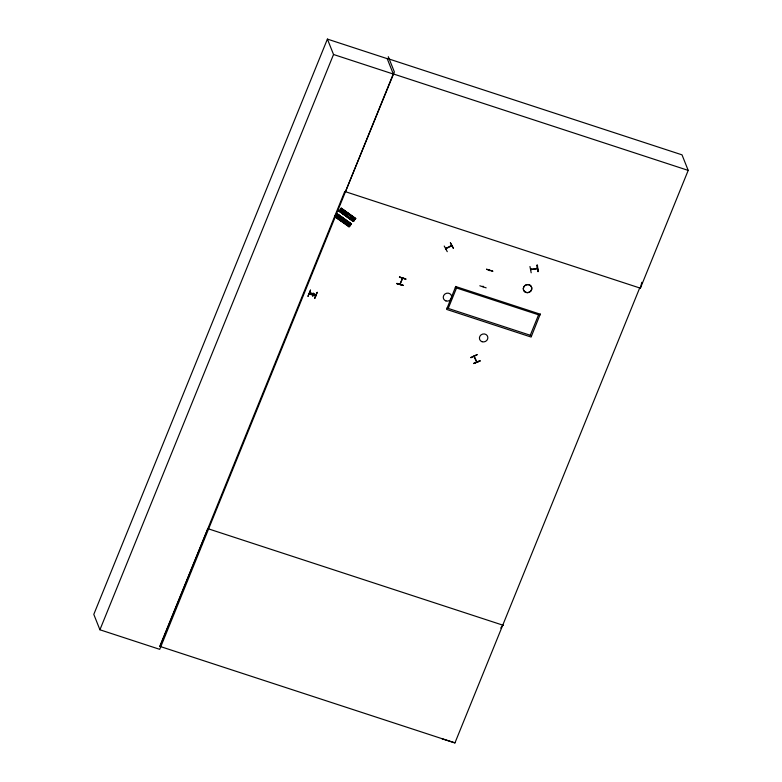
<?xml version="1.0" encoding="UTF-8"?>
<svg xmlns="http://www.w3.org/2000/svg" width="782" height="782" viewBox="0 0 782 782"><rect width="100%" height="100%" fill="white"/><g stroke="black" fill="none" stroke-linecap="round" stroke-linejoin="round"><path stroke-width="1.17" d="M396.826 283.661L403.287 285.44L396.826 283.622M445.779 248.735L451.976 245.763M451.263 245.851L451.781 245.587M482.865 286.251L483.129 286.838L483.168 286.31M489.405 270.68L489.483 270.132M489.395 270.171L489.825 270.445M479.825 285.782L486.16 287.854M442.074 738.785L454.938 742.9L639.686 287.952L640.38 288.177L641.797 282.292M445.848 248.705L446.463 248.383M530.773 269.516L531.525 269.389M387.207 58.66L327.404 39.1L93.801 614.378L99.92 629.774L159.724 649.334L393.278 73.928L688.199 170.398L640.341 288.255L639.647 288.03M99.92 629.774L333.533 54.496L327.404 39.1M540.294 314.032L531.105 337.052L446.59 309.398L455.779 286.388M159.772 646.343L207.836 528.652L503.452 625.356M345.458 191.698L394.372 71.934L388.292 56.666M402.671 278.079L400.228 284.081M399.524 277.102L405.956 278.978L399.465 277.043M486.521 269.35L492.924 271.266L486.59 269.174M349.036 226.839L334.628 216.565L349.339 226.487L334.911 216.233L335.175 215.764L349.779 225.93L335.077 216.028M335.37 215.666L349.72 225.998M335.322 215.715L349.769 225.949L349.163 226.545L334.755 216.272L336.895 213.662L336.348 214.473L350.786 224.717L351.499 223.828L337.052 213.623M353.278 221.492L355.751 218.471L341.343 208.208L339.026 210.925L353.298 221.482L338.889 211.208M339.007 210.984L339.427 210.475M341.118 208.227L340.6 209.117L355.057 219.331M349.026 226.848L351.489 223.847M353.415 221.267L354.031 220.573L339.584 210.358M355.008 219.39L355.722 218.52M476.785 361.792L474.215 356.142M402.544 278.226L399.925 284.12M334.931 216.203L349.456 226.33M336.475 214.239L350.923 224.473M336.817 213.897L351.216 224.18M340.932 208.716L355.311 219.028L340.893 208.774M341.05 208.579L355.478 218.823M351.294 224.014L336.866 213.584M353.591 221.13L339.163 210.876M500.715 628.102L502.758 625.131M313.142 293.309L313.826 293.406L313.494 294.052M338.362 214.708L336.201 217.249M342.614 209.351L340.453 211.893M340.796 216.448L338.635 218.989M339.965 219.986L342.066 217.288M351.949 220.153L354.08 217.533M347.697 225.509L349.828 222.89M313.299 293.289L313.514 293.983M312.908 295.899C312.79 293.973 312.194 297.101 313.074 295.342M446.454 248.676L446.209 248.168M451.869 245.861L451.625 245.353M444.225 246.037L447.265 251.677M445.691 248.51L451.781 245.343M453.452 248.481L450.354 242.713L453.443 248.344M470.803 357.433L477.049 354.578M473.628 363.444L480.07 361.01M479.884 360.61L473.667 363.562L480.06 360.991M531.428 269.702L531.457 269.233M537.42 268.617L537.429 268.118M529.961 266.515L531.183 272.801M451.361 246.135L451.204 245.568M445.984 248.911L445.789 248.383M537.449 265.206L537.996 271.628L537.078 265.147M530.812 269.203C532.219 269.282 538.837 268.832 536.814 268.158M530.714 269.516L537.42 268.656L537.283 268.07M538.084 271.598L537.029 265.137M312.663 295.137L312.849 295.899M333.533 54.496L393.336 74.055L387.09 58.376L682.012 154.846L688.199 170.398M640.38 288.177L344.764 191.473L160.017 646.421L454.938 742.9M455.857 286.583L540.372 314.227M309.897 292.654L316.231 294.726M309.75 292.996L316.094 295.068M309.477 293.67L315.82 295.752M309.34 294.012L315.674 296.085M399.446 277.082L405.819 279.321M396.933 283.338L403.287 285.44M340.737 208.814L355.175 219.116M339.427 210.407L353.865 220.7M339.017 210.915L353.454 221.218M477.147 354.793L470.95 357.755M539.805 315.224L455.3 287.58M538.573 314.823L530.274 335.263M531.506 335.664L447.001 308.02M456.532 287.981L448.233 308.421M476.473 361.861L473.872 356.152M347.775 212.978L345.654 215.597M346.318 211.932L344.188 214.551M345.018 211.003L342.887 213.633M343.552 209.967L341.431 212.587M343.523 218.334L341.402 220.954M339.3 215.324L337.179 217.943M310.513 290.151L308.02 296.28L310.513 290.151M317.199 292.341L314.706 298.47L317.199 292.341M339.349 210.641L353.728 220.954L339.329 210.671M341.167 208.344L355.546 218.657L341.187 208.325M525.973 292.409A4.291 4.008 -21.7 0 0 531.74 287.786A4.291 4.008 -21.7 0 0 524.878 285.538A4.291 4.008 -21.7 0 0 525.973 292.409M526.003 292.468A4.291 4.008 -21.7 0 0 531.77 287.844A4.291 4.008 -21.7 0 0 524.908 285.606A4.291 4.008 -21.7 0 0 526.003 292.468M482.093 341.724A4.262 3.969 -21.7 0 0 487.812 337.14A4.262 3.969 -21.7 0 0 481.008 334.911A4.262 3.969 -21.7 0 0 482.093 341.724M445.926 300.923A4.262 3.969 -21.7 0 0 451.644 296.339A4.262 3.969 -21.7 0 0 444.841 294.11A4.262 3.969 -21.7 0 0 445.926 300.923"/></g></svg>
